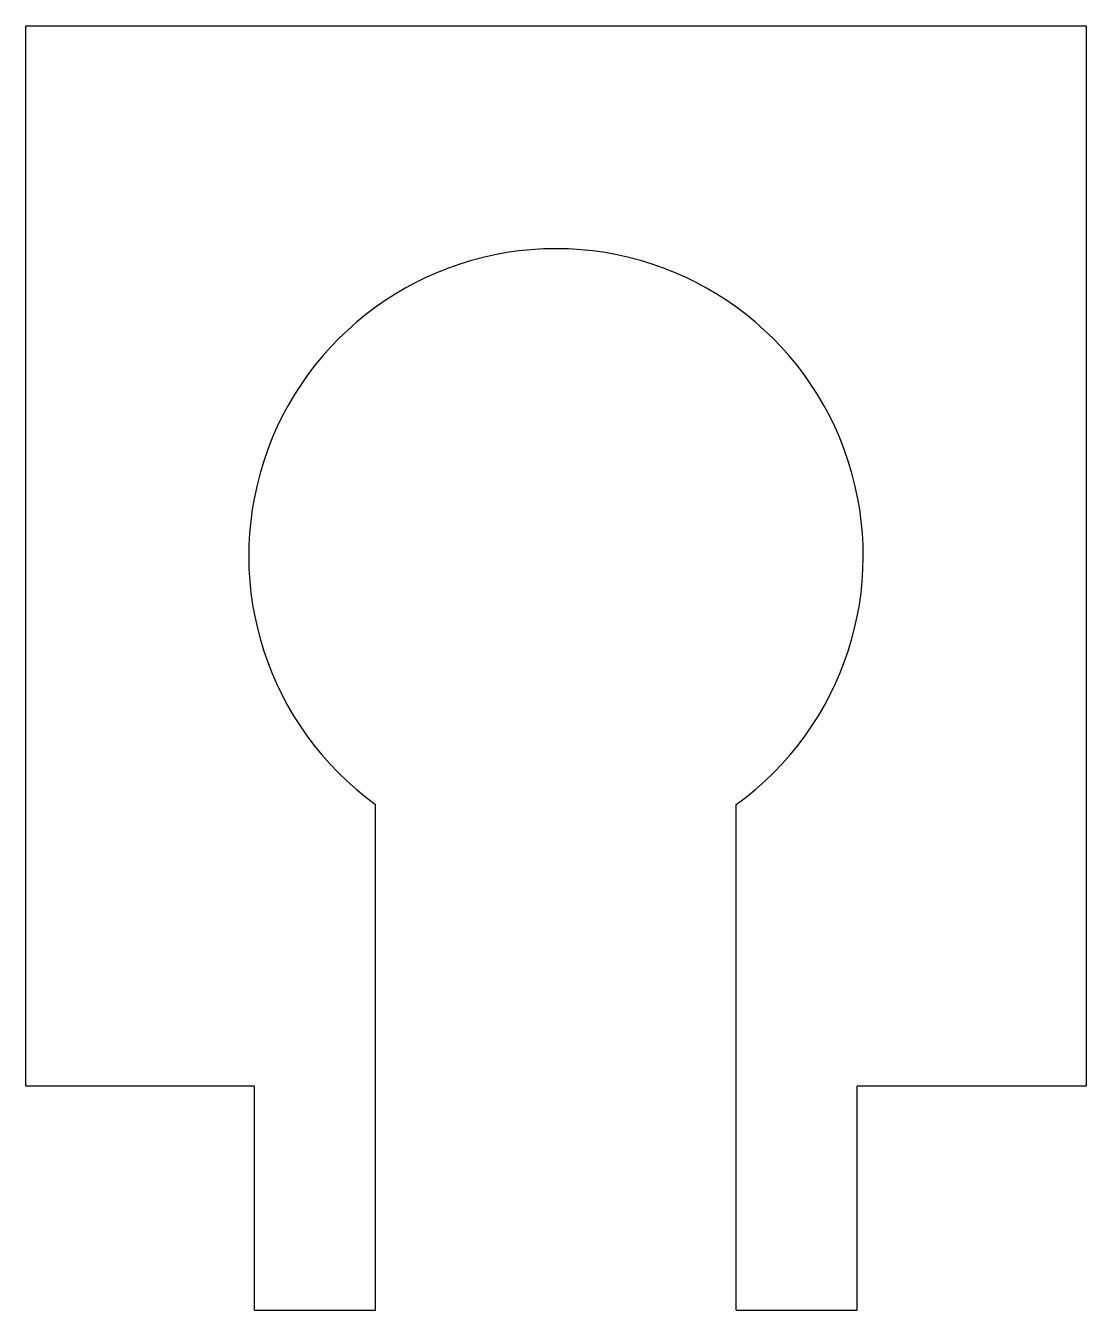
# Model space of a CAD drawing. Header units: millimetres. Extents: x 2004.08 to 2008.55, y 1243.93 to 1249.34.
import ezdxf

# ---------------------------------------------------------------- set-up
doc = ezdxf.new("R2010")
doc.units = ezdxf.units.MM

msp = doc.modelspace()

# ---------------------------------------------------------------- linework, layer by layer
for p, q in [((2004.0848, 1244.8722), (2004.0848, 1249.3422)), ((2004.0848, 1249.3422), (2008.5548, 1249.3422)), ((2008.5548, 1249.3422), (2008.5548, 1244.8722)), ((2005.5598, 1243.9272), (2005.5598, 1246.0587)), ((2007.0798, 1243.9272), (2007.0798, 1246.0587)), ((2005.0498, 1244.8722), (2004.0848, 1244.8722)), ((2005.0498, 1243.9272), (2005.0498, 1244.8722)), ((2008.5548, 1244.8722), (2007.5898, 1244.8722)), ((2007.5898, 1243.9272), (2007.5898, 1244.8722)), ((2005.0498, 1243.9272), (2005.5598, 1243.9272)), ((2007.0798, 1243.9272), (2007.5898, 1243.9272)), ((2007.0798, 1243.9272), (2007.5898, 1243.9272))]:
    msp.add_line(p, q)
msp.add_arc((2006.3198, 1247.1072), 1.295, 305.9354, 234.0646)

doc.saveas('drawing.dxf')
